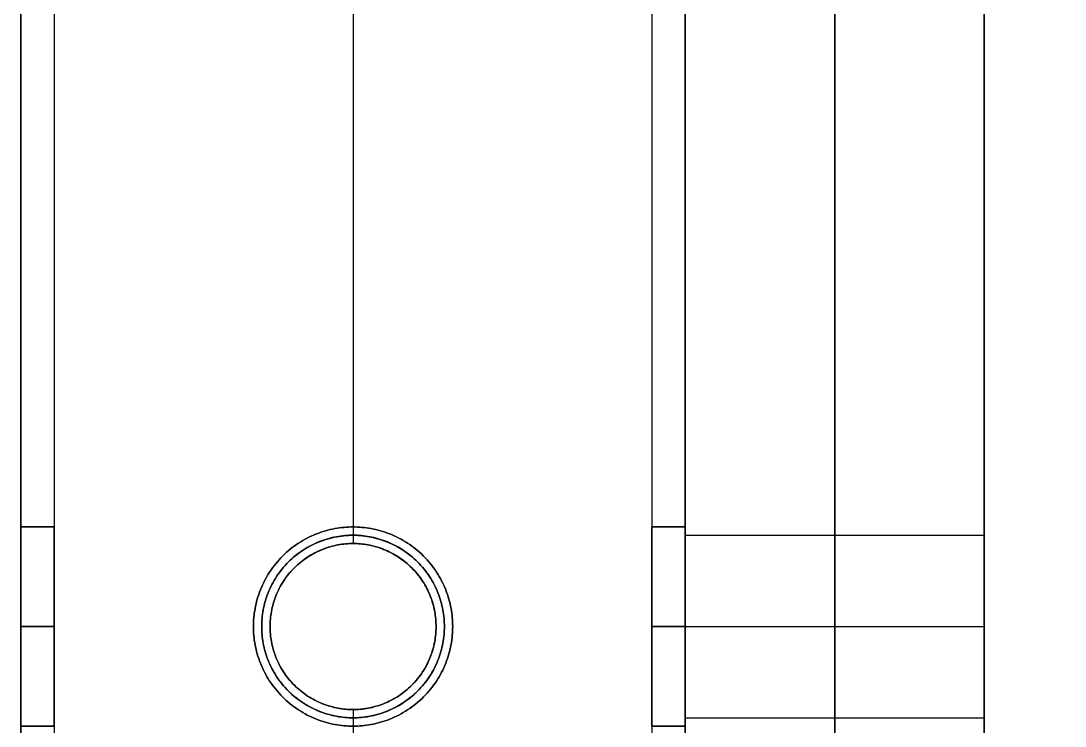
# Model space of a CAD drawing. Header units: millimetres. Extents: x -6529 to 809, y -8611 to 207.
# Drawn here: x -507 to -444.1, y -3796.7 to -3754.2 of the extents above; entities that cross this region are included whole.
import ezdxf

# ---------------------------------------------------------------- set-up
doc = ezdxf.new("R2010")
doc.units = ezdxf.units.MM
doc.header["$MEASUREMENT"] = 0
for name, color, linetype, true_color in [('gaten$11mm', 7, 'Continuous', 0xff6a35), ('platen', 7, 'Continuous', 0x007f00), ('staal', 5, 'Continuous', 0x0000ff)]:
    doc.layers.add(name, color=color, linetype=linetype, true_color=true_color)

# ---------------------------------------------------------------- blocks, each defined once
blk = doc.blocks.new('top plaat')
at = {"layer": 'platen'}
for p, q in [((20, -50), (20, -50, 18)), ((14.5, -55.5), (14.5, -55.5, 18)), ((25.5, -55.5), (25.5, -55.5, 18)), ((20, -61), (20, -61, 18))]:
    blk.add_line(p, q, dxfattribs=at)
for points in [[(0, 0), (0, -309), (0, -618), (0, -927), (0, -1236)], [(0, 0, 18), (0, -309, 18), (0, -618, 18), (0, -927, 18), (0, -1236, 18)], [(0, 0, 9), (0, -309, 9), (0, -618, 9), (0, -927, 9), (0, -1236, 9)]]:
    blk.add_open_spline(points, degree=2, knots=[4655.052018, 4655.052018, 4655.052018, 5274.345164, 5274.345164, 5893.638309, 5893.638309, 5893.638309], dxfattribs=at)
for points, knots in [([(25.5, -55.5), (25.5, -61), (20, -61), (14.5, -61), (14.5, -55.5), (14.5, -50), (20, -50), (25.5, -50), (25.5, -55.5)], [-31.415927, -31.415927, -31.415927, -23.561945, -23.561945, -15.707963, -15.707963, -7.853982, -7.853982, 0, 0, 0]), ([(25.5, -55.5, 18), (25.5, -61, 18), (20, -61, 18), (14.5, -61, 18), (14.5, -55.5, 18), (14.5, -50, 18), (20, -50, 18), (25.5, -50, 18), (25.5, -55.5, 18)], [-31.415927, -31.415927, -31.415927, -23.561945, -23.561945, -15.707963, -15.707963, -7.853982, -7.853982, 0, 0, 0]), ([(25.5, -55.5, 9), (25.5, -50, 9), (20, -50, 9), (14.5, -50, 9), (14.5, -55.5, 9), (14.5, -61, 9), (20, -61, 9), (25.5, -61, 9), (25.5, -55.5, 9)], [0, 0, 0, 7.853982, 7.853982, 15.707963, 15.707963, 23.561945, 23.561945, 31.415927, 31.415927, 31.415927])]:
    blk.add_rational_spline(points, [1, 0.707106781187, 1, 0.707106781187, 1, 0.707106781187, 1, 0.707106781187, 1], degree=2, knots=knots, dxfattribs=at)
blk = doc.blocks.new('plaat base')
at = {"layer": 'platen'}
for p, q in [((1220.5, 43.5), (1220.5, 43.5, 18)), ((1215, 38), (1215, 38, 18)), ((1226, 38), (1226, 38, 18)), ((1220.5, 32.5), (1220.5, 32.5, 18)), ((20, -32), (20, -32, 18)), ((14.5, -37.5), (14.5, -37.5, 18)), ((25.5, -37.5), (25.5, -37.5, 18)), ((20, -43), (20, -43, 18)), ((58, -600), (1258, -600)), ((58, -600, 18), (1258, -600, 18))]:
    blk.add_line(p, q, dxfattribs=at)
for points in [[(1258, 58), (1108, 58), (958, 58)], [(1258, 58, 18), (1108, 58, 18), (958, 58, 18)], [(1258, 58, 9), (1108, 58, 9), (958, 58, 9)], [(0, 0), (0, -150), (0, -300)], [(0, 0, 18), (0, -150, 18), (0, -300, 18)], [(0, 0, 9), (0, -150, 9), (0, -300, 9)], [(958, -1200), (1137, -1200), (1316, -1200)], [(958, -1200, 18), (1137, -1200, 18), (1316, -1200, 18)], [(958, -1200, 9), (1137, -1200, 9), (1316, -1200, 9)]]:
    blk.add_open_spline(points, degree=2, dxfattribs=at)
for points in [[(1220.5, 43.5), (1226, 43.5), (1226, 38), (1226, 32.5), (1220.5, 32.5), (1215, 32.5), (1215, 38), (1215, 43.5), (1220.5, 43.5)], [(1220.5, 43.5, 18), (1226, 43.5, 18), (1226, 38, 18), (1226, 32.5, 18), (1220.5, 32.5, 18), (1215, 32.5, 18), (1215, 38, 18), (1215, 43.5, 18), (1220.5, 43.5, 18)], [(25.5, -37.5), (25.5, -43), (20, -43), (14.5, -43), (14.5, -37.5), (14.5, -32), (20, -32), (25.5, -32), (25.5, -37.5)], [(25.5, -37.5, 18), (25.5, -43, 18), (20, -43, 18), (14.5, -43, 18), (14.5, -37.5, 18), (14.5, -32, 18), (20, -32, 18), (25.5, -32, 18), (25.5, -37.5, 18)]]:
    blk.add_rational_spline(points, [1, 0.707106781187, 1, 0.707106781187, 1, 0.707106781187, 1, 0.707106781187, 1], degree=2, knots=[-31.415927, -31.415927, -31.415927, -23.561945, -23.561945, -15.707963, -15.707963, -7.853982, -7.853982, 0, 0, 0], dxfattribs=at)

msp = doc.modelspace()

# ---------------------------------------------------------------- linework, layer by layer
at = {"layer": 'gaten$11mm', "extrusion": (1, 0, 0)}
msp.add_circle((-3790.707, 20, -506.974), 5.5, dxfattribs=at)
at = {"layer": 'gaten$11mm'}
msp.add_circle((-486.974, -3790.707), 5.5, dxfattribs=at)
at = {"layer": 'staal'}
for p, q in [((-506.974, -3784.707, 20), (-504.974, -3784.707, 20)), ((-504.974, -3784.707, 1296), (-506.974, -3784.707, 1296)), ((-486.974, -3784.707, 38), (-486.974, -3784.707, 40)), ((-486.974, -3784.707), (-486.974, -3784.707, 2)), ((-468.974, -3784.707, 20), (-466.974, -3784.707, 20)), ((-466.974, -3784.707, 1296), (-468.974, -3784.707, 1296)), ((-486.974, -3785.707, 1314), (-486.974, -3785.707, 1316)), ((-486.974, -3785.707, 1276), (-486.974, -3785.707, 1278)), ((-506.974, -3790.707, 14), (-504.974, -3790.707, 14)), ((-506.974, -3790.707, 26), (-504.974, -3790.707, 26)), ((-504.974, -3790.707, 1290), (-506.974, -3790.707, 1290)), ((-504.974, -3790.707, 1302), (-506.974, -3790.707, 1302)), ((-492.974, -3790.707, 38), (-492.974, -3790.707, 40)), ((-492.974, -3790.707), (-492.974, -3790.707, 2)), ((-491.974, -3790.707, 1314), (-491.974, -3790.707, 1316)), ((-491.974, -3790.707, 1276), (-491.974, -3790.707, 1278)), ((-481.974, -3790.707, 1276), (-481.974, -3790.707, 1278)), ((-481.974, -3790.707, 1314), (-481.974, -3790.707, 1316)), ((-480.974, -3790.707, 38), (-480.974, -3790.707, 40)), ((-480.974, -3790.707), (-480.974, -3790.707, 2)), ((-468.974, -3790.707, 14), (-466.974, -3790.707, 14)), ((-468.974, -3790.707, 26), (-466.974, -3790.707, 26)), ((-466.974, -3790.707, 1290), (-468.974, -3790.707, 1290)), ((-466.974, -3790.707, 1302), (-468.974, -3790.707, 1302)), ((-486.974, -3795.707, 1314), (-486.974, -3795.707, 1316)), ((-486.974, -3795.707, 1276), (-486.974, -3795.707, 1278)), ((-506.974, -3796.707, 20), (-504.974, -3796.707, 20)), ((-504.974, -3796.707, 1296), (-506.974, -3796.707, 1296)), ((-486.974, -3796.707, 38), (-486.974, -3796.707, 40)), ((-486.974, -3796.707), (-486.974, -3796.707, 2)), ((-468.974, -3796.707, 20), (-466.974, -3796.707, 20)), ((-466.974, -3796.707, 1296), (-468.974, -3796.707, 1296))]:
    msp.add_line(p, q, dxfattribs=at)
for points in [[(-506.974, -3695.207), (809.026, -3695.207), (809.026, -5011.207), (-506.974, -5011.207)], [(-466.974, -3735.207), (769.026, -3735.207), (769.026, -4971.207), (-466.974, -4971.207)]]:
    msp.add_lwpolyline(points, close=True, dxfattribs=at)
for centre in [(-486.974, -3790.707, 1276), (-486.974, -3790.707, 1315), (-486.974, -3790.707, 1277)]:
    msp.add_circle(centre, 5, dxfattribs=at)
for points in [[(-506.974, -3695.207), (-506.974, -4353.207), (-506.974, -5011.207)], [(-506.974, -3695.207, 40), (-506.974, -4353.207, 40), (-506.974, -5011.207, 40)], [(-506.974, -3695.207, 20), (-506.974, -3739.957, 20), (-506.974, -3784.707, 20)], [(-506.974, -3695.207, 1276), (-506.974, -4353.207, 1276), (-506.974, -5011.207, 1276)], [(-506.974, -3695.207, 1316), (-506.974, -4353.207, 1316), (-506.974, -5011.207, 1316)], [(-506.974, -3695.207, 1296), (-506.974, -3739.957, 1296), (-506.974, -3784.707, 1296)], [(-504.974, -3697.207, 38), (-504.974, -4353.207, 38), (-504.974, -5009.207, 38)], [(-504.974, -3697.207, 2), (-504.974, -4353.207, 2), (-504.974, -5009.207, 2)], [(-504.974, -3697.207, 20), (-504.974, -3740.957, 20), (-504.974, -3784.707, 20)], [(-504.974, -3697.207, 1314), (-504.974, -4353.207, 1314), (-504.974, -5009.207, 1314)], [(-504.974, -3697.207, 1278), (-504.974, -4353.207, 1278), (-504.974, -5009.207, 1278)], [(-504.974, -3697.207, 1296), (-504.974, -3740.957, 1296), (-504.974, -3784.707, 1296)], [(-486.974, -3715.207, 40), (-486.974, -3749.957, 40), (-486.974, -3784.707, 40)], [(-486.974, -3715.207, 38), (-486.974, -3749.957, 38), (-486.974, -3784.707, 38)], [(-486.974, -3715.207, 2), (-486.974, -3749.957, 2), (-486.974, -3784.707, 2)], [(-486.974, -3715.207), (-486.974, -3749.957), (-486.974, -3784.707)], [(-486.974, -3715.207, 1316), (-486.974, -3750.457, 1316), (-486.974, -3785.707, 1316)], [(-486.974, -3715.207, 1314), (-486.974, -3750.457, 1314), (-486.974, -3785.707, 1314)], [(-486.974, -3715.207, 1278), (-486.974, -3750.457, 1278), (-486.974, -3785.707, 1278)], [(-486.974, -3715.207, 1276), (-486.974, -3750.457, 1276), (-486.974, -3785.707, 1276)], [(-468.974, -3733.207, 38), (-468.974, -4353.207, 38), (-468.974, -4973.207, 38)], [(-468.974, -3733.207, 2), (-468.974, -4353.207, 2), (-468.974, -4973.207, 2)], [(-468.974, -3733.207, 20), (-468.974, -3758.957, 20), (-468.974, -3784.707, 20)], [(-468.974, -3733.207, 1314), (-468.974, -4353.207, 1314), (-468.974, -4973.207, 1314)], [(-468.974, -3733.207, 1278), (-468.974, -4353.207, 1278), (-468.974, -4973.207, 1278)], [(-468.974, -3733.207, 1296), (-468.974, -3758.957, 1296), (-468.974, -3784.707, 1296)], [(-466.974, -3735.207), (-466.974, -4353.207), (-466.974, -4971.207)], [(-466.974, -3735.207, 40), (-466.974, -4353.207, 40), (-466.974, -4971.207, 40)], [(-466.974, -3735.207, 20), (-466.974, -3759.957, 20), (-466.974, -3784.707, 20)], [(-466.974, -3735.207, 1276), (-466.974, -4353.207, 1276), (-466.974, -4971.207, 1276)], [(-466.974, -3735.207, 1316), (-466.974, -4353.207, 1316), (-466.974, -4971.207, 1316)], [(-466.974, -3735.207, 1296), (-466.974, -3759.957, 1296), (-466.974, -3784.707, 1296)], [(-486.974, -3795.707, 1316), (-486.974, -3828.207, 1316), (-486.974, -3860.707, 1316)], [(-486.974, -3795.707, 1314), (-486.974, -3828.207, 1314), (-486.974, -3860.707, 1314)], [(-486.974, -3795.707, 1278), (-486.974, -3828.207, 1278), (-486.974, -3860.707, 1278)], [(-486.974, -3795.707, 1276), (-486.974, -3828.207, 1276), (-486.974, -3860.707, 1276)], [(-506.974, -3796.707, 20), (-506.974, -3828.207, 20), (-506.974, -3859.707, 20)], [(-506.974, -3796.707, 1296), (-506.974, -3828.207, 1296), (-506.974, -3859.707, 1296)], [(-504.974, -3796.707, 20), (-504.974, -3828.207, 20), (-504.974, -3859.707, 20)], [(-504.974, -3796.707, 1296), (-504.974, -3828.207, 1296), (-504.974, -3859.707, 1296)], [(-486.974, -3796.707, 40), (-486.974, -3828.207, 40), (-486.974, -3859.707, 40)], [(-486.974, -3796.707, 38), (-486.974, -3828.207, 38), (-486.974, -3859.707, 38)], [(-486.974, -3796.707, 2), (-486.974, -3828.207, 2), (-486.974, -3859.707, 2)], [(-486.974, -3796.707), (-486.974, -3828.207), (-486.974, -3859.707)], [(-468.974, -3796.707, 20), (-468.974, -3828.207, 20), (-468.974, -3859.707, 20)], [(-468.974, -3796.707, 1296), (-468.974, -3828.207, 1296), (-468.974, -3859.707, 1296)], [(-466.974, -3796.707, 20), (-466.974, -3828.207, 20), (-466.974, -3859.707, 20)], [(-466.974, -3796.707, 1296), (-466.974, -3828.207, 1296), (-466.974, -3859.707, 1296)]]:
    msp.add_open_spline(points, degree=2, dxfattribs=at)
for points, knots in [([(-506.974, -3790.707, 14), (-506.974, -3784.707, 14), (-506.974, -3784.707, 20), (-506.974, -3784.707, 26), (-506.974, -3790.707, 26), (-506.974, -3796.707, 26), (-506.974, -3796.707, 20), (-506.974, -3796.707, 14), (-506.974, -3790.707, 14)], [0, 0, 0, 7.853982, 7.853982, 15.707963, 15.707963, 23.561945, 23.561945, 31.415927, 31.415927, 31.415927]), ([(-506.974, -3790.707, 1290), (-506.974, -3784.707, 1290), (-506.974, -3784.707, 1296), (-506.974, -3784.707, 1302), (-506.974, -3790.707, 1302), (-506.974, -3796.707, 1302), (-506.974, -3796.707, 1296), (-506.974, -3796.707, 1290), (-506.974, -3790.707, 1290)], [0, 0, 0, 7.853982, 7.853982, 15.707963, 15.707963, 23.561945, 23.561945, 31.415927, 31.415927, 31.415927]), ([(-504.974, -3790.707, 14), (-504.974, -3796.707, 14), (-504.974, -3796.707, 20), (-504.974, -3796.707, 26), (-504.974, -3790.707, 26), (-504.974, -3784.707, 26), (-504.974, -3784.707, 20), (-504.974, -3784.707, 14), (-504.974, -3790.707, 14)], [-31.415927, -31.415927, -31.415927, -23.561945, -23.561945, -15.707963, -15.707963, -7.853982, -7.853982, 0, 0, 0]), ([(-504.974, -3790.707, 1290), (-504.974, -3796.707, 1290), (-504.974, -3796.707, 1296), (-504.974, -3796.707, 1302), (-504.974, -3790.707, 1302), (-504.974, -3784.707, 1302), (-504.974, -3784.707, 1296), (-504.974, -3784.707, 1290), (-504.974, -3790.707, 1290)], [-31.415927, -31.415927, -31.415927, -23.561945, -23.561945, -15.707963, -15.707963, -7.853982, -7.853982, 0, 0, 0]), ([(-480.974, -3790.707, 40), (-480.974, -3796.707, 40), (-486.974, -3796.707, 40), (-492.974, -3796.707, 40), (-492.974, -3790.707, 40), (-492.974, -3784.707, 40), (-486.974, -3784.707, 40), (-480.974, -3784.707, 40), (-480.974, -3790.707, 40)], [-31.415927, -31.415927, -31.415927, -23.561945, -23.561945, -15.707963, -15.707963, -7.853982, -7.853982, 0, 0, 0]), ([(-480.974, -3790.707, 38), (-480.974, -3784.707, 38), (-486.974, -3784.707, 38), (-492.974, -3784.707, 38), (-492.974, -3790.707, 38), (-492.974, -3796.707, 38), (-486.974, -3796.707, 38), (-480.974, -3796.707, 38), (-480.974, -3790.707, 38)], [0, 0, 0, 7.853982, 7.853982, 15.707963, 15.707963, 23.561945, 23.561945, 31.415927, 31.415927, 31.415927]), ([(-480.974, -3790.707, 2), (-480.974, -3796.707, 2), (-486.974, -3796.707, 2), (-492.974, -3796.707, 2), (-492.974, -3790.707, 2), (-492.974, -3784.707, 2), (-486.974, -3784.707, 2), (-480.974, -3784.707, 2), (-480.974, -3790.707, 2)], [-31.415927, -31.415927, -31.415927, -23.561945, -23.561945, -15.707963, -15.707963, -7.853982, -7.853982, 0, 0, 0]), ([(-480.974, -3790.707), (-480.974, -3784.707), (-486.974, -3784.707), (-492.974, -3784.707), (-492.974, -3790.707), (-492.974, -3796.707), (-486.974, -3796.707), (-480.974, -3796.707), (-480.974, -3790.707)], [0, 0, 0, 7.853982, 7.853982, 15.707963, 15.707963, 23.561945, 23.561945, 31.415927, 31.415927, 31.415927]), ([(-468.974, -3790.707, 14), (-468.974, -3784.707, 14), (-468.974, -3784.707, 20), (-468.974, -3784.707, 26), (-468.974, -3790.707, 26), (-468.974, -3796.707, 26), (-468.974, -3796.707, 20), (-468.974, -3796.707, 14), (-468.974, -3790.707, 14)], [0, 0, 0, 7.853982, 7.853982, 15.707963, 15.707963, 23.561945, 23.561945, 31.415927, 31.415927, 31.415927]), ([(-468.974, -3790.707, 1290), (-468.974, -3784.707, 1290), (-468.974, -3784.707, 1296), (-468.974, -3784.707, 1302), (-468.974, -3790.707, 1302), (-468.974, -3796.707, 1302), (-468.974, -3796.707, 1296), (-468.974, -3796.707, 1290), (-468.974, -3790.707, 1290)], [0, 0, 0, 7.853982, 7.853982, 15.707963, 15.707963, 23.561945, 23.561945, 31.415927, 31.415927, 31.415927]), ([(-466.974, -3790.707, 14), (-466.974, -3796.707, 14), (-466.974, -3796.707, 20), (-466.974, -3796.707, 26), (-466.974, -3790.707, 26), (-466.974, -3784.707, 26), (-466.974, -3784.707, 20), (-466.974, -3784.707, 14), (-466.974, -3790.707, 14)], [-31.415927, -31.415927, -31.415927, -23.561945, -23.561945, -15.707963, -15.707963, -7.853982, -7.853982, 0, 0, 0]), ([(-466.974, -3790.707, 1290), (-466.974, -3796.707, 1290), (-466.974, -3796.707, 1296), (-466.974, -3796.707, 1302), (-466.974, -3790.707, 1302), (-466.974, -3784.707, 1302), (-466.974, -3784.707, 1296), (-466.974, -3784.707, 1290), (-466.974, -3790.707, 1290)], [-31.415927, -31.415927, -31.415927, -23.561945, -23.561945, -15.707963, -15.707963, -7.853982, -7.853982, 0, 0, 0]), ([(-481.974, -3790.707, 1316), (-481.974, -3795.707, 1316), (-486.974, -3795.707, 1316), (-491.974, -3795.707, 1316), (-491.974, -3790.707, 1316), (-491.974, -3785.707, 1316), (-486.974, -3785.707, 1316), (-481.974, -3785.707, 1316), (-481.974, -3790.707, 1316)], [-31.415927, -31.415927, -31.415927, -23.561945, -23.561945, -15.707963, -15.707963, -7.853982, -7.853982, 0, 0, 0]), ([(-481.974, -3790.707, 1314), (-481.974, -3785.707, 1314), (-486.974, -3785.707, 1314), (-491.974, -3785.707, 1314), (-491.974, -3790.707, 1314), (-491.974, -3795.707, 1314), (-486.974, -3795.707, 1314), (-481.974, -3795.707, 1314), (-481.974, -3790.707, 1314)], [0, 0, 0, 7.853982, 7.853982, 15.707963, 15.707963, 23.561945, 23.561945, 31.415927, 31.415927, 31.415927]), ([(-481.974, -3790.707, 1278), (-481.974, -3795.707, 1278), (-486.974, -3795.707, 1278), (-491.974, -3795.707, 1278), (-491.974, -3790.707, 1278), (-491.974, -3785.707, 1278), (-486.974, -3785.707, 1278), (-481.974, -3785.707, 1278), (-481.974, -3790.707, 1278)], [-31.415927, -31.415927, -31.415927, -23.561945, -23.561945, -15.707963, -15.707963, -7.853982, -7.853982, 0, 0, 0])]:
    msp.add_rational_spline(points, [1, 0.707106781187, 1, 0.707106781187, 1, 0.707106781187, 1, 0.707106781187, 1], degree=2, knots=knots, dxfattribs=at)

# ---------------------------------------------------------------- block references
at = {"layer": 'platen'}
for name, p in [('top plaat', (-506.974, -3735.207, 1316)), ('plaat base', (-506.974, -3753.207, 40))]:
    msp.add_blockref(name, p, dxfattribs=at)
at = {"layer": 'platen', "extrusion": (1, -4.20193e-15, 0)}
msp.add_blockref('plaat base', (-5011.207, 1258, -466.974), dxfattribs=at)

doc.saveas('drawing.dxf')
